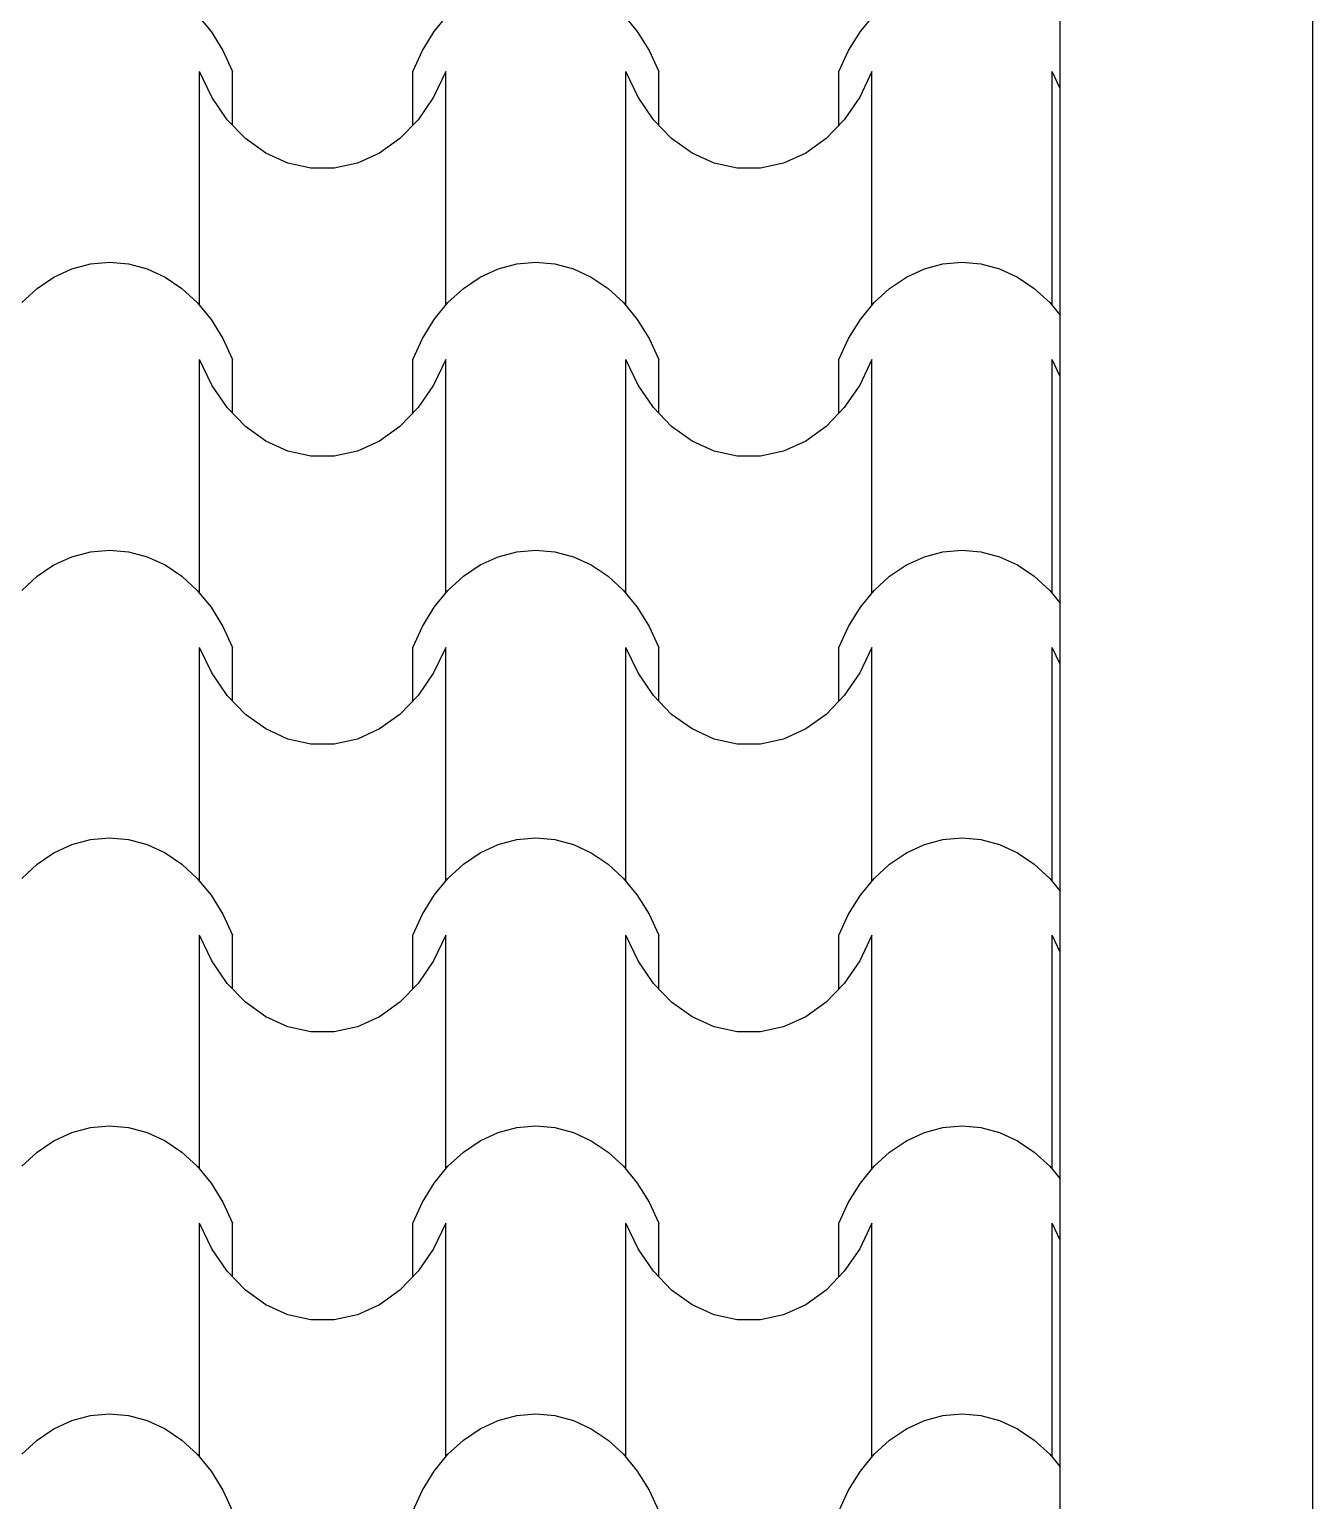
# Model space of a CAD drawing. Header units: millimetres. Extents: x 42452 to 2852333, y -419346 to 834876.
# Drawn here: x 2641392 to 2643426, y 669453 to 671785 of the extents above; entities that cross this region are included whole.
import ezdxf

# ---------------------------------------------------------------- set-up
doc = ezdxf.new("R2010")
doc.units = ezdxf.units.MM
doc.layers.add('memar', color=7, linetype='Continuous', lineweight=25)

msp = doc.modelspace()

# ---------------------------------------------------------------- linework, layer by layer
at = {"layer": 'memar', "color": 7, "linetype": 'Continuous', "lineweight": 25}
for p, q in [((2641658.50688, 671808.44225), (2641680.32887, 671781.81447)), ((2642033.90336, 671781.81447), (2642055.72535, 671808.44225)), ((2642334.06637, 671808.44225), (2642355.88836, 671781.81447)), ((2642709.46285, 671781.81447), (2642731.28484, 671808.44225)), ((2641680.32887, 671781.81447), (2641699.06417, 671751.58881)), ((2642015.16805, 671751.58881), (2642033.90336, 671781.81447)), ((2642355.88836, 671781.81447), (2642374.62367, 671751.58881)), ((2642690.72754, 671751.58881), (2642709.46285, 671781.81447)), ((2641699.06417, 671751.58881), (2641714.35359, 671718.34478)), ((2641999.87863, 671718.34478), (2642015.16805, 671751.58881)), ((2642374.62367, 671751.58881), (2642389.91309, 671718.34478)), ((2642675.43812, 671718.34478), (2642690.72754, 671751.58881)), ((2641662.09888, 671533.2711), (2641662.09888, 671718.34478)), ((2641681.41805, 671677.83558), (2641662.09888, 671718.34478)), ((2641714.35359, 671633.26079), (2641714.35359, 671718.34478)), ((2641999.87863, 671633.26079), (2641999.87863, 671718.34478)), ((2642052.13334, 671718.34478), (2642032.81418, 671677.83558)), ((2642052.13334, 671533.2711), (2642052.13334, 671718.34478)), ((2642337.65838, 671533.2711), (2642337.65838, 671718.34478)), ((2642356.97754, 671677.83558), (2642337.65838, 671718.34478)), ((2642389.91309, 671633.26079), (2642389.91309, 671718.34478)), ((2642675.43812, 671633.26079), (2642675.43812, 671718.34478)), ((2642727.69283, 671718.34478), (2642708.37367, 671677.83558)), ((2642727.69283, 671533.2711), (2642727.69283, 671718.34478)), ((2643013.21787, 671533.2711), (2643013.21787, 671718.34478)), ((2643025.96417, 671691.61783), (2643013.21787, 671718.34478)), ((2641705.83578, 671642.10565), (2641681.41805, 671677.83558)), ((2642032.81418, 671677.83558), (2642008.39644, 671642.10565)), ((2642381.39528, 671642.10565), (2642356.97754, 671677.83558)), ((2642708.37367, 671677.83558), (2642683.95593, 671642.10565)), ((2641734.64351, 671612.19182), (2641705.83578, 671642.10565)), ((2642008.39644, 671642.10565), (2641979.58871, 671612.19182)), ((2642410.20301, 671612.19182), (2642381.39528, 671642.10565)), ((2642683.95593, 671642.10565), (2642655.14821, 671612.19182)), ((2641767.00526, 671588.96217), (2641734.64351, 671612.19182)), ((2641979.58871, 671612.19182), (2641947.22696, 671588.96217)), ((2642442.56476, 671588.96217), (2642410.20301, 671612.19182)), ((2642655.14821, 671612.19182), (2642622.78645, 671588.96217)), ((2641801.98194, 671573.0908), (2641767.00526, 671588.96217)), ((2641947.22696, 671588.96217), (2641912.25029, 671573.0908)), ((2642477.54143, 671573.0908), (2642442.56476, 671588.96217)), ((2642622.78645, 671588.96217), (2642587.80978, 671573.0908)), ((2641838.55855, 671565.03828), (2641801.98194, 671573.0908)), ((2641857.11611, 671565.03828), (2641838.55855, 671565.03828)), ((2641875.67368, 671565.03828), (2641857.11611, 671565.03828)), ((2641912.25029, 671573.0908), (2641875.67368, 671565.03828)), ((2642514.11804, 671565.03828), (2642477.54143, 671573.0908)), ((2642532.67561, 671565.03828), (2642514.11804, 671565.03828)), ((2642551.23317, 671565.03828), (2642532.67561, 671565.03828)), ((2642587.80978, 671573.0908), (2642551.23317, 671565.03828)), ((2641662.09888, 671348.19741), (2641662.09888, 671533.2711)), ((2642052.13334, 671348.19741), (2642052.13334, 671533.2711)), ((2642337.65838, 671348.19741), (2642337.65838, 671533.2711)), ((2642727.69283, 671348.19741), (2642727.69283, 671533.2711)), ((2643013.21787, 671348.19741), (2643013.21787, 671533.2711)), ((2641459.72123, 671405.68679), (2641489.24028, 671413.64517)), ((2641489.24028, 671413.64517), (2641519.33636, 671416.31502)), ((2641519.33636, 671416.31502), (2641549.43245, 671413.64517)), ((2641549.43245, 671413.64517), (2641578.9515, 671405.68679)), ((2642135.28072, 671405.68679), (2642164.79978, 671413.64517)), ((2642164.79978, 671413.64517), (2642194.89586, 671416.31502)), ((2642194.89586, 671416.31502), (2642224.99194, 671413.64517)), ((2642224.99194, 671413.64517), (2642254.511, 671405.68679)), ((2642810.84021, 671405.68679), (2642840.35927, 671413.64517)), ((2642840.35927, 671413.64517), (2642870.45535, 671416.31502)), ((2642870.45535, 671416.31502), (2642900.55144, 671413.64517)), ((2642900.55144, 671413.64517), (2642930.07049, 671405.68679)), ((2641404.65613, 671374.61328), (2641431.34516, 671392.59247)), ((2641431.34516, 671392.59247), (2641459.72123, 671405.68679)), ((2641578.9515, 671405.68679), (2641607.32757, 671392.59247)), ((2641607.32757, 671392.59247), (2641634.0166, 671374.61328)), ((2642080.21563, 671374.61328), (2642106.90465, 671392.59247)), ((2642106.90465, 671392.59247), (2642135.28072, 671405.68679)), ((2642254.511, 671405.68679), (2642282.88706, 671392.59247)), ((2642282.88706, 671392.59247), (2642309.57609, 671374.61328)), ((2642755.77512, 671374.61328), (2642782.46415, 671392.59247)), ((2642782.46415, 671392.59247), (2642810.84021, 671405.68679)), ((2642930.07049, 671405.68679), (2642958.44656, 671392.59247)), ((2642958.44656, 671392.59247), (2642985.13558, 671374.61328)), ((2641380.16585, 671352.09391), (2641404.65613, 671374.61328)), ((2641634.0166, 671374.61328), (2641658.50688, 671352.09391)), ((2642055.72535, 671352.09391), (2642080.21563, 671374.61328)), ((2642309.57609, 671374.61328), (2642334.06637, 671352.09391)), ((2642731.28484, 671352.09391), (2642755.77512, 671374.61328)), ((2642985.13558, 671374.61328), (2643009.62586, 671352.09391)), ((2641658.50688, 671352.09391), (2641680.32887, 671325.46613)), ((2642033.90336, 671325.46613), (2642055.72535, 671352.09391)), ((2642334.06637, 671352.09391), (2642355.88836, 671325.46613)), ((2642709.46285, 671325.46613), (2642731.28484, 671352.09391)), ((2643009.62586, 671352.09391), (2643025.96417, 671332.15747)), ((2641680.32887, 671325.46613), (2641699.06417, 671295.24047)), ((2642015.16805, 671295.24047), (2642033.90336, 671325.46613)), ((2642355.88836, 671325.46613), (2642374.62367, 671295.24047)), ((2642690.72754, 671295.24047), (2642709.46285, 671325.46613)), ((2641699.06417, 671295.24047), (2641714.35359, 671261.99644)), ((2641999.87863, 671261.99644), (2642015.16805, 671295.24047)), ((2642374.62367, 671295.24047), (2642389.91309, 671261.99644)), ((2642675.43812, 671261.99644), (2642690.72754, 671295.24047)), ((2641662.09888, 671076.92276), (2641662.09888, 671261.99644)), ((2641681.41805, 671221.48724), (2641662.09888, 671261.99644)), ((2641714.35359, 671176.91245), (2641714.35359, 671261.99644)), ((2641999.87863, 671176.91245), (2641999.87863, 671261.99644)), ((2642052.13334, 671261.99644), (2642032.81418, 671221.48724)), ((2642052.13334, 671076.92276), (2642052.13334, 671261.99644)), ((2642337.65838, 671076.92276), (2642337.65838, 671261.99644)), ((2642356.97754, 671221.48724), (2642337.65838, 671261.99644)), ((2642389.91309, 671176.91245), (2642389.91309, 671261.99644)), ((2642675.43812, 671176.91245), (2642675.43812, 671261.99644)), ((2642727.69283, 671261.99644), (2642708.37367, 671221.48724)), ((2642727.69283, 671076.92276), (2642727.69283, 671261.99644)), ((2643013.21787, 671076.92276), (2643013.21787, 671261.99644)), ((2643025.96417, 671235.26949), (2643013.21787, 671261.99644)), ((2641705.83578, 671185.75731), (2641681.41805, 671221.48724)), ((2642032.81418, 671221.48724), (2642008.39644, 671185.75731)), ((2642381.39528, 671185.75731), (2642356.97754, 671221.48724)), ((2642708.37367, 671221.48724), (2642683.95593, 671185.75731)), ((2641734.64351, 671155.84348), (2641705.83578, 671185.75731)), ((2642008.39644, 671185.75731), (2641979.58871, 671155.84348)), ((2642410.20301, 671155.84348), (2642381.39528, 671185.75731)), ((2642683.95593, 671185.75731), (2642655.14821, 671155.84348)), ((2641767.00526, 671132.61384), (2641734.64351, 671155.84348)), ((2641979.58871, 671155.84348), (2641947.22696, 671132.61384)), ((2642442.56476, 671132.61384), (2642410.20301, 671155.84348)), ((2642655.14821, 671155.84348), (2642622.78645, 671132.61384)), ((2641801.98194, 671116.74246), (2641767.00526, 671132.61384)), ((2641947.22696, 671132.61384), (2641912.25029, 671116.74246)), ((2642477.54143, 671116.74246), (2642442.56476, 671132.61384)), ((2642622.78645, 671132.61384), (2642587.80978, 671116.74246)), ((2641838.55855, 671108.68994), (2641801.98194, 671116.74246)), ((2641857.11611, 671108.68994), (2641838.55855, 671108.68994)), ((2641875.67368, 671108.68994), (2641857.11611, 671108.68994)), ((2641912.25029, 671116.74246), (2641875.67368, 671108.68994)), ((2642514.11804, 671108.68994), (2642477.54143, 671116.74246)), ((2642532.67561, 671108.68994), (2642514.11804, 671108.68994)), ((2642551.23317, 671108.68994), (2642532.67561, 671108.68994)), ((2642587.80978, 671116.74246), (2642551.23317, 671108.68994)), ((2641662.09888, 670891.84907), (2641662.09888, 671076.92276)), ((2642052.13334, 670891.84907), (2642052.13334, 671076.92276)), ((2642337.65838, 670891.84907), (2642337.65838, 671076.92276)), ((2642727.69283, 670891.84907), (2642727.69283, 671076.92276)), ((2643013.21787, 670891.84907), (2643013.21787, 671076.92276)), ((2641431.34516, 670936.24414), (2641459.72123, 670949.33845)), ((2641459.72123, 670949.33845), (2641489.24028, 670957.29683)), ((2641489.24028, 670957.29683), (2641519.33636, 670959.96669)), ((2641519.33636, 670959.96669), (2641549.43245, 670957.29683)), ((2641549.43245, 670957.29683), (2641578.9515, 670949.33845)), ((2641578.9515, 670949.33845), (2641607.32757, 670936.24414)), ((2642106.90465, 670936.24414), (2642135.28072, 670949.33845)), ((2642135.28072, 670949.33845), (2642164.79978, 670957.29683)), ((2642164.79978, 670957.29683), (2642194.89586, 670959.96669)), ((2642194.89586, 670959.96669), (2642224.99194, 670957.29683)), ((2642224.99194, 670957.29683), (2642254.511, 670949.33845)), ((2642254.511, 670949.33845), (2642282.88706, 670936.24414)), ((2642782.46415, 670936.24414), (2642810.84021, 670949.33845)), ((2642810.84021, 670949.33845), (2642840.35927, 670957.29683)), ((2642840.35927, 670957.29683), (2642870.45535, 670959.96669)), ((2642870.45535, 670959.96669), (2642900.55144, 670957.29683)), ((2642900.55144, 670957.29683), (2642930.07049, 670949.33845)), ((2642930.07049, 670949.33845), (2642958.44656, 670936.24414)), ((2641404.65613, 670918.26494), (2641431.34516, 670936.24414)), ((2641607.32757, 670936.24414), (2641634.0166, 670918.26494)), ((2642080.21563, 670918.26494), (2642106.90465, 670936.24414)), ((2642282.88706, 670936.24414), (2642309.57609, 670918.26494)), ((2642755.77512, 670918.26494), (2642782.46415, 670936.24414)), ((2642958.44656, 670936.24414), (2642985.13558, 670918.26494)), ((2641380.16585, 670895.74557), (2641404.65613, 670918.26494)), ((2641634.0166, 670918.26494), (2641658.50688, 670895.74557)), ((2642055.72535, 670895.74557), (2642080.21563, 670918.26494)), ((2642309.57609, 670918.26494), (2642334.06637, 670895.74557)), ((2642731.28484, 670895.74557), (2642755.77512, 670918.26494)), ((2642985.13558, 670918.26494), (2643009.62586, 670895.74557)), ((2641658.50688, 670895.74557), (2641680.32887, 670869.11779)), ((2642033.90336, 670869.11779), (2642055.72535, 670895.74557)), ((2642334.06637, 670895.74557), (2642355.88836, 670869.11779)), ((2642709.46285, 670869.11779), (2642731.28484, 670895.74557)), ((2643009.62586, 670895.74557), (2643025.96417, 670875.80913)), ((2641680.32887, 670869.11779), (2641699.06417, 670838.89214)), ((2642015.16805, 670838.89214), (2642033.90336, 670869.11779)), ((2642355.88836, 670869.11779), (2642374.62367, 670838.89214)), ((2642690.72754, 670838.89214), (2642709.46285, 670869.11779)), ((2641699.06417, 670838.89214), (2641714.35359, 670805.64811)), ((2641999.87863, 670805.64811), (2642015.16805, 670838.89214)), ((2642374.62367, 670838.89214), (2642389.91309, 670805.64811)), ((2642675.43812, 670805.64811), (2642690.72754, 670838.89214)), ((2641662.09888, 670620.57442), (2641662.09888, 670805.64811)), ((2641681.41805, 670765.13891), (2641662.09888, 670805.64811)), ((2641714.35359, 670720.56411), (2641714.35359, 670805.64811)), ((2641999.87863, 670720.56411), (2641999.87863, 670805.64811)), ((2642052.13334, 670805.64811), (2642032.81418, 670765.13891)), ((2642052.13334, 670620.57442), (2642052.13334, 670805.64811)), ((2642337.65838, 670620.57442), (2642337.65838, 670805.64811)), ((2642356.97754, 670765.13891), (2642337.65838, 670805.64811)), ((2642389.91309, 670720.56411), (2642389.91309, 670805.64811)), ((2642675.43812, 670720.56411), (2642675.43812, 670805.64811)), ((2642727.69283, 670805.64811), (2642708.37367, 670765.13891)), ((2642727.69283, 670620.57442), (2642727.69283, 670805.64811)), ((2643013.21787, 670620.57442), (2643013.21787, 670805.64811)), ((2643025.96417, 670778.92115), (2643013.21787, 670805.64811)), ((2641705.83578, 670729.40897), (2641681.41805, 670765.13891)), ((2642032.81418, 670765.13891), (2642008.39644, 670729.40897)), ((2642381.39528, 670729.40897), (2642356.97754, 670765.13891)), ((2642708.37367, 670765.13891), (2642683.95593, 670729.40897)), ((2641734.64351, 670699.49515), (2641705.83578, 670729.40897)), ((2642008.39644, 670729.40897), (2641979.58871, 670699.49515)), ((2642410.20301, 670699.49515), (2642381.39528, 670729.40897)), ((2642683.95593, 670729.40897), (2642655.14821, 670699.49515)), ((2641767.00526, 670676.2655), (2641734.64351, 670699.49515)), ((2641979.58871, 670699.49515), (2641947.22696, 670676.2655)), ((2642442.56476, 670676.2655), (2642410.20301, 670699.49515)), ((2642655.14821, 670699.49515), (2642622.78645, 670676.2655)), ((2641801.98194, 670660.39413), (2641767.00526, 670676.2655)), ((2641947.22696, 670676.2655), (2641912.25029, 670660.39413)), ((2642477.54143, 670660.39413), (2642442.56476, 670676.2655)), ((2642622.78645, 670676.2655), (2642587.80978, 670660.39413)), ((2641838.55855, 670652.3416), (2641801.98194, 670660.39413)), ((2641857.11611, 670652.3416), (2641838.55855, 670652.3416)), ((2641875.67368, 670652.3416), (2641857.11611, 670652.3416)), ((2641912.25029, 670660.39413), (2641875.67368, 670652.3416)), ((2642514.11804, 670652.3416), (2642477.54143, 670660.39413)), ((2642532.67561, 670652.3416), (2642514.11804, 670652.3416)), ((2642551.23317, 670652.3416), (2642532.67561, 670652.3416)), ((2642587.80978, 670660.39413), (2642551.23317, 670652.3416)), ((2641662.09888, 670435.50073), (2641662.09888, 670620.57442)), ((2642052.13334, 670435.50073), (2642052.13334, 670620.57442)), ((2642337.65838, 670435.50073), (2642337.65838, 670620.57442)), ((2642727.69283, 670435.50073), (2642727.69283, 670620.57442)), ((2643013.21787, 670435.50073), (2643013.21787, 670620.57442)), ((2641489.24028, 670500.94849), (2641519.33636, 670503.61835)), ((2641519.33636, 670503.61835), (2641549.43245, 670500.94849)), ((2642164.79978, 670500.94849), (2642194.89586, 670503.61835)), ((2642194.89586, 670503.61835), (2642224.99194, 670500.94849)), ((2642840.35927, 670500.94849), (2642870.45535, 670503.61835)), ((2642870.45535, 670503.61835), (2642900.55144, 670500.94849)), ((2641404.65613, 670461.9166), (2641431.34516, 670479.8958)), ((2641431.34516, 670479.8958), (2641459.72123, 670492.99012)), ((2641459.72123, 670492.99012), (2641489.24028, 670500.94849)), ((2641549.43245, 670500.94849), (2641578.9515, 670492.99012)), ((2641578.9515, 670492.99012), (2641607.32757, 670479.8958)), ((2641607.32757, 670479.8958), (2641634.0166, 670461.9166)), ((2642080.21563, 670461.9166), (2642106.90465, 670479.8958)), ((2642106.90465, 670479.8958), (2642135.28072, 670492.99012)), ((2642135.28072, 670492.99012), (2642164.79978, 670500.94849)), ((2642224.99194, 670500.94849), (2642254.511, 670492.99012)), ((2642254.511, 670492.99012), (2642282.88706, 670479.8958)), ((2642282.88706, 670479.8958), (2642309.57609, 670461.9166)), ((2642755.77512, 670461.9166), (2642782.46415, 670479.8958)), ((2642782.46415, 670479.8958), (2642810.84021, 670492.99012)), ((2642810.84021, 670492.99012), (2642840.35927, 670500.94849)), ((2642900.55144, 670500.94849), (2642930.07049, 670492.99012)), ((2642930.07049, 670492.99012), (2642958.44656, 670479.8958)), ((2642958.44656, 670479.8958), (2642985.13558, 670461.9166)), ((2641380.16585, 670439.39724), (2641404.65613, 670461.9166)), ((2641634.0166, 670461.9166), (2641658.50688, 670439.39724)), ((2642055.72535, 670439.39724), (2642080.21563, 670461.9166)), ((2642309.57609, 670461.9166), (2642334.06637, 670439.39724)), ((2642731.28484, 670439.39724), (2642755.77512, 670461.9166)), ((2642985.13558, 670461.9166), (2643009.62586, 670439.39724)), ((2641658.50688, 670439.39724), (2641680.32887, 670412.76946)), ((2642033.90336, 670412.76946), (2642055.72535, 670439.39724)), ((2642334.06637, 670439.39724), (2642355.88836, 670412.76946)), ((2642709.46285, 670412.76946), (2642731.28484, 670439.39724)), ((2643009.62586, 670439.39724), (2643025.96417, 670419.46079)), ((2641680.32887, 670412.76946), (2641699.06417, 670382.5438)), ((2642015.16805, 670382.5438), (2642033.90336, 670412.76946)), ((2642355.88836, 670412.76946), (2642374.62367, 670382.5438)), ((2642690.72754, 670382.5438), (2642709.46285, 670412.76946)), ((2641699.06417, 670382.5438), (2641714.35359, 670349.29977)), ((2641999.87863, 670349.29977), (2642015.16805, 670382.5438)), ((2642374.62367, 670382.5438), (2642389.91309, 670349.29977)), ((2642675.43812, 670349.29977), (2642690.72754, 670382.5438)), ((2641662.09888, 670164.22608), (2641662.09888, 670349.29977)), ((2641681.41805, 670308.79057), (2641662.09888, 670349.29977)), ((2641714.35359, 670264.21578), (2641714.35359, 670349.29977)), ((2641999.87863, 670264.21578), (2641999.87863, 670349.29977)), ((2642052.13334, 670349.29977), (2642032.81418, 670308.79057)), ((2642052.13334, 670164.22608), (2642052.13334, 670349.29977)), ((2642337.65838, 670164.22608), (2642337.65838, 670349.29977)), ((2642356.97754, 670308.79057), (2642337.65838, 670349.29977)), ((2642389.91309, 670264.21578), (2642389.91309, 670349.29977)), ((2642675.43812, 670264.21578), (2642675.43812, 670349.29977)), ((2642727.69283, 670349.29977), (2642708.37367, 670308.79057)), ((2642727.69283, 670164.22608), (2642727.69283, 670349.29977)), ((2643013.21787, 670164.22608), (2643013.21787, 670349.29977)), ((2643025.96417, 670322.57282), (2643013.21787, 670349.29977)), ((2641705.83578, 670273.06063), (2641681.41805, 670308.79057)), ((2642032.81418, 670308.79057), (2642008.39644, 670273.06063)), ((2642381.39528, 670273.06063), (2642356.97754, 670308.79057)), ((2642708.37367, 670308.79057), (2642683.95593, 670273.06063)), ((2641734.64351, 670243.14681), (2641705.83578, 670273.06063)), ((2642008.39644, 670273.06063), (2641979.58871, 670243.14681)), ((2642410.20301, 670243.14681), (2642381.39528, 670273.06063)), ((2642683.95593, 670273.06063), (2642655.14821, 670243.14681)), ((2641767.00526, 670219.91716), (2641734.64351, 670243.14681)), ((2641979.58871, 670243.14681), (2641947.22696, 670219.91716)), ((2642442.56476, 670219.91716), (2642410.20301, 670243.14681)), ((2642655.14821, 670243.14681), (2642622.78645, 670219.91716)), ((2641801.98194, 670204.04579), (2641767.00526, 670219.91716)), ((2641838.55855, 670195.99327), (2641801.98194, 670204.04579)), ((2641912.25029, 670204.04579), (2641875.67368, 670195.99327)), ((2641947.22696, 670219.91716), (2641912.25029, 670204.04579)), ((2642477.54143, 670204.04579), (2642442.56476, 670219.91716)), ((2642514.11804, 670195.99327), (2642477.54143, 670204.04579)), ((2642587.80978, 670204.04579), (2642551.23317, 670195.99327)), ((2642622.78645, 670219.91716), (2642587.80978, 670204.04579)), ((2641857.11611, 670195.99327), (2641838.55855, 670195.99327)), ((2641875.67368, 670195.99327), (2641857.11611, 670195.99327)), ((2642532.67561, 670195.99327), (2642514.11804, 670195.99327)), ((2642551.23317, 670195.99327), (2642532.67561, 670195.99327)), ((2641662.09888, 669979.1524), (2641662.09888, 670164.22608)), ((2642052.13334, 669979.1524), (2642052.13334, 670164.22608)), ((2642337.65838, 669979.1524), (2642337.65838, 670164.22608)), ((2642727.69283, 669979.1524), (2642727.69283, 670164.22608)), ((2643013.21787, 669979.1524), (2643013.21787, 670164.22608)), ((2641431.34516, 670023.54746), (2641459.72123, 670036.64178)), ((2641459.72123, 670036.64178), (2641489.24028, 670044.60016)), ((2641489.24028, 670044.60016), (2641519.33636, 670047.27001)), ((2641519.33636, 670047.27001), (2641549.43245, 670044.60016)), ((2641549.43245, 670044.60016), (2641578.9515, 670036.64178)), ((2641578.9515, 670036.64178), (2641607.32757, 670023.54746)), ((2642106.90465, 670023.54746), (2642135.28072, 670036.64178)), ((2642135.28072, 670036.64178), (2642164.79978, 670044.60016)), ((2642164.79978, 670044.60016), (2642194.89586, 670047.27001)), ((2642194.89586, 670047.27001), (2642224.99194, 670044.60016)), ((2642224.99194, 670044.60016), (2642254.511, 670036.64178)), ((2642254.511, 670036.64178), (2642282.88706, 670023.54746)), ((2642782.46415, 670023.54746), (2642810.84021, 670036.64178)), ((2642810.84021, 670036.64178), (2642840.35927, 670044.60016)), ((2642840.35927, 670044.60016), (2642870.45535, 670047.27001)), ((2642870.45535, 670047.27001), (2642900.55144, 670044.60016)), ((2642900.55144, 670044.60016), (2642930.07049, 670036.64178)), ((2642930.07049, 670036.64178), (2642958.44656, 670023.54746)), ((2641404.65613, 670005.56827), (2641431.34516, 670023.54746)), ((2641607.32757, 670023.54746), (2641634.0166, 670005.56827)), ((2642080.21563, 670005.56827), (2642106.90465, 670023.54746)), ((2642282.88706, 670023.54746), (2642309.57609, 670005.56827)), ((2642755.77512, 670005.56827), (2642782.46415, 670023.54746)), ((2642958.44656, 670023.54746), (2642985.13558, 670005.56827)), ((2641380.16585, 669983.0489), (2641404.65613, 670005.56827)), ((2641634.0166, 670005.56827), (2641658.50688, 669983.0489)), ((2642055.72535, 669983.0489), (2642080.21563, 670005.56827)), ((2642309.57609, 670005.56827), (2642334.06637, 669983.0489)), ((2642731.28484, 669983.0489), (2642755.77512, 670005.56827)), ((2642985.13558, 670005.56827), (2643009.62586, 669983.0489)), ((2641658.50688, 669983.0489), (2641680.32887, 669956.42112)), ((2642033.90336, 669956.42112), (2642055.72535, 669983.0489)), ((2642334.06637, 669983.0489), (2642355.88836, 669956.42112)), ((2642709.46285, 669956.42112), (2642731.28484, 669983.0489)), ((2643009.62586, 669983.0489), (2643025.96417, 669963.11246)), ((2641680.32887, 669956.42112), (2641699.06417, 669926.19546)), ((2642015.16805, 669926.19546), (2642033.90336, 669956.42112)), ((2642355.88836, 669956.42112), (2642374.62367, 669926.19546)), ((2642690.72754, 669926.19546), (2642709.46285, 669956.42112)), ((2641699.06417, 669926.19546), (2641714.35359, 669892.95143)), ((2641999.87863, 669892.95143), (2642015.16805, 669926.19546)), ((2642374.62367, 669926.19546), (2642389.91309, 669892.95143)), ((2642675.43812, 669892.95143), (2642690.72754, 669926.19546)), ((2641662.09888, 669707.87775), (2641662.09888, 669892.95143)), ((2641681.41805, 669852.44223), (2641662.09888, 669892.95143)), ((2641714.35359, 669807.86744), (2641714.35359, 669892.95143)), ((2641999.87863, 669807.86744), (2641999.87863, 669892.95143)), ((2642052.13334, 669892.95143), (2642032.81418, 669852.44223)), ((2642052.13334, 669707.87775), (2642052.13334, 669892.95143)), ((2642337.65838, 669707.87775), (2642337.65838, 669892.95143)), ((2642356.97754, 669852.44223), (2642337.65838, 669892.95143)), ((2642389.91309, 669807.86744), (2642389.91309, 669892.95143)), ((2642675.43812, 669807.86744), (2642675.43812, 669892.95143)), ((2642727.69283, 669892.95143), (2642708.37367, 669852.44223)), ((2642727.69283, 669707.87775), (2642727.69283, 669892.95143)), ((2643013.21787, 669707.87775), (2643013.21787, 669892.95143)), ((2643025.96417, 669866.22448), (2643013.21787, 669892.95143)), ((2641705.83578, 669816.7123), (2641681.41805, 669852.44223)), ((2642032.81418, 669852.44223), (2642008.39644, 669816.7123)), ((2642381.39528, 669816.7123), (2642356.97754, 669852.44223)), ((2642708.37367, 669852.44223), (2642683.95593, 669816.7123)), ((2641734.64351, 669786.79847), (2641705.83578, 669816.7123)), ((2642008.39644, 669816.7123), (2641979.58871, 669786.79847)), ((2642410.20301, 669786.79847), (2642381.39528, 669816.7123)), ((2642683.95593, 669816.7123), (2642655.14821, 669786.79847)), ((2641767.00526, 669763.56882), (2641734.64351, 669786.79847)), ((2641979.58871, 669786.79847), (2641947.22696, 669763.56882)), ((2642442.56476, 669763.56882), (2642410.20301, 669786.79847)), ((2642655.14821, 669786.79847), (2642622.78645, 669763.56882)), ((2641801.98194, 669747.69745), (2641767.00526, 669763.56882)), ((2641947.22696, 669763.56882), (2641912.25029, 669747.69745)), ((2642477.54143, 669747.69745), (2642442.56476, 669763.56882)), ((2642622.78645, 669763.56882), (2642587.80978, 669747.69745)), ((2641838.55855, 669739.64493), (2641801.98194, 669747.69745)), ((2641857.11611, 669739.64493), (2641838.55855, 669739.64493)), ((2641875.67368, 669739.64493), (2641857.11611, 669739.64493)), ((2641912.25029, 669747.69745), (2641875.67368, 669739.64493)), ((2642514.11804, 669739.64493), (2642477.54143, 669747.69745)), ((2642532.67561, 669739.64493), (2642514.11804, 669739.64493)), ((2642551.23317, 669739.64493), (2642532.67561, 669739.64493)), ((2642587.80978, 669747.69745), (2642551.23317, 669739.64493)), ((2641662.09888, 669522.80406), (2641662.09888, 669707.87775)), ((2642052.13334, 669522.80406), (2642052.13334, 669707.87775)), ((2642337.65838, 669522.80406), (2642337.65838, 669707.87775)), ((2642727.69283, 669522.80406), (2642727.69283, 669707.87775)), ((2643013.21787, 669522.80406), (2643013.21787, 669707.87775)), ((2641431.34516, 669567.19913), (2641459.72123, 669580.29344)), ((2641459.72123, 669580.29344), (2641489.24028, 669588.25182)), ((2641489.24028, 669588.25182), (2641519.33636, 669590.92167)), ((2641519.33636, 669590.92167), (2641549.43245, 669588.25182)), ((2641549.43245, 669588.25182), (2641578.9515, 669580.29344)), ((2641578.9515, 669580.29344), (2641607.32757, 669567.19913)), ((2642106.90465, 669567.19913), (2642135.28072, 669580.29344)), ((2642135.28072, 669580.29344), (2642164.79978, 669588.25182)), ((2642164.79978, 669588.25182), (2642194.89586, 669590.92167)), ((2642194.89586, 669590.92167), (2642224.99194, 669588.25182)), ((2642224.99194, 669588.25182), (2642254.511, 669580.29344)), ((2642254.511, 669580.29344), (2642282.88706, 669567.19913)), ((2642782.46415, 669567.19913), (2642810.84021, 669580.29344)), ((2642810.84021, 669580.29344), (2642840.35927, 669588.25182)), ((2642840.35927, 669588.25182), (2642870.45535, 669590.92167)), ((2642870.45535, 669590.92167), (2642900.55144, 669588.25182)), ((2642900.55144, 669588.25182), (2642930.07049, 669580.29344)), ((2642930.07049, 669580.29344), (2642958.44656, 669567.19913)), ((2641380.16585, 669526.70056), (2641404.65613, 669549.21993)), ((2641404.65613, 669549.21993), (2641431.34516, 669567.19913)), ((2641607.32757, 669567.19913), (2641634.0166, 669549.21993)), ((2641634.0166, 669549.21993), (2641658.50688, 669526.70056)), ((2642055.72535, 669526.70056), (2642080.21563, 669549.21993)), ((2642080.21563, 669549.21993), (2642106.90465, 669567.19913)), ((2642282.88706, 669567.19913), (2642309.57609, 669549.21993)), ((2642309.57609, 669549.21993), (2642334.06637, 669526.70056)), ((2642731.28484, 669526.70056), (2642755.77512, 669549.21993)), ((2642755.77512, 669549.21993), (2642782.46415, 669567.19913)), ((2642958.44656, 669567.19913), (2642985.13558, 669549.21993)), ((2642985.13558, 669549.21993), (2643009.62586, 669526.70056)), ((2641658.50688, 669526.70056), (2641680.32887, 669500.07278)), ((2642033.90336, 669500.07278), (2642055.72535, 669526.70056)), ((2642334.06637, 669526.70056), (2642355.88836, 669500.07278)), ((2642709.46285, 669500.07278), (2642731.28484, 669526.70056)), ((2643009.62586, 669526.70056), (2643025.96417, 669506.76412)), ((2641680.32887, 669500.07278), (2641699.06417, 669469.84712)), ((2642015.16805, 669469.84712), (2642033.90336, 669500.07278)), ((2642355.88836, 669500.07278), (2642374.62367, 669469.84712)), ((2642690.72754, 669469.84712), (2642709.46285, 669500.07278)), ((2641699.06417, 669469.84712), (2641714.35359, 669436.6031)), ((2641999.87863, 669436.6031), (2642015.16805, 669469.84712)), ((2642374.62367, 669469.84712), (2642389.91309, 669436.6031)), ((2642675.43812, 669436.6031), (2642690.72754, 669469.84712))]:
    msp.add_line(p, q, dxfattribs=at)
at = {"layer": 'memar', "color": 0, "lineweight": 25}
for points in [[(2643025.96356, 654961.54702), (2643026.33493, 673661.54702)], [(2643426.14, 673661.54702), (2643426.14, 667661.54702)]]:
    msp.add_lwpolyline(points, dxfattribs=at)

doc.saveas('drawing.dxf')
